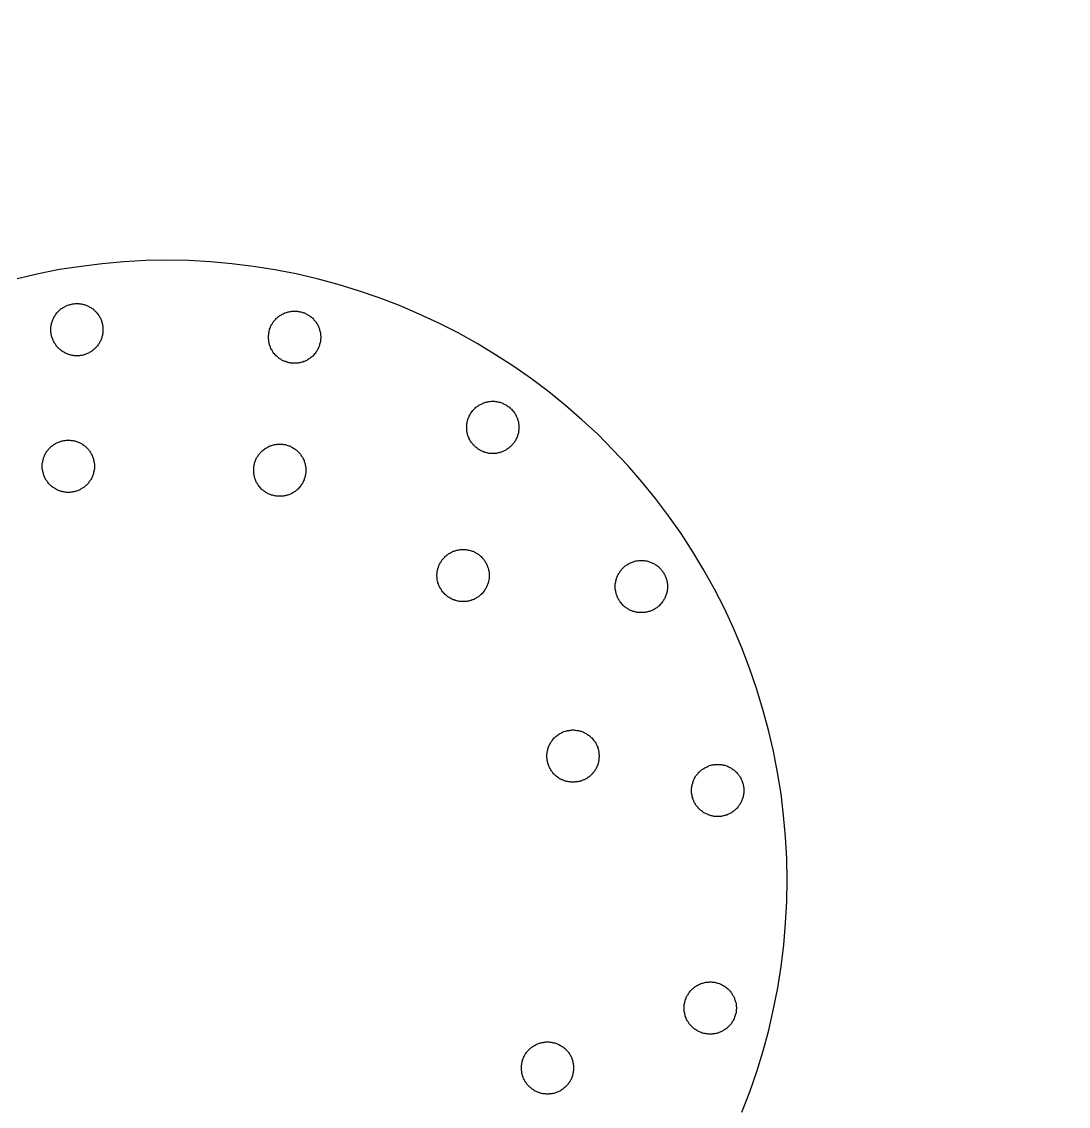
# Model space of a CAD drawing. Extents: x 1225654 to 1325654, y 924838 to 1022543.
# Drawn here: x 1310796 to 1312008, y 961647 to 962904 of the extents above; entities that cross this region are included whole.
import ezdxf

# ---------------------------------------------------------------- set-up
doc = ezdxf.new("R2010")
doc.units = 13

msp = doc.modelspace()

# ---------------------------------------------------------------- linework, layer by layer
msp.add_lwpolyline([(1260678.3, 924838.4), (1290630.1, 924838.4, 6.524121)], format="xyb", close=True)
msp.add_lwpolyline([(1260678.3, 924838.4), (1290630.1, 924838.4, 6.524121)], format="xyb", close=True)
msp.add_lwpolyline([(1311629.8, 961640.4), (1311638.9, 961663.8), (1311646.9, 961687.4), (1311654.3, 961711.4), (1311660.9, 961735.5), (1311666.3, 961760.1), (1311671.3, 961784.6), (1311675, 961809.3), (1311678.2, 961834.3), (1311680.2, 961859.3), (1311681.6, 961884.3), (1311682.1, 961909.2), (1311681.6, 961934.2), (1311680.2, 961959.4), (1311678, 961984.2), (1311675, 962009.1), (1311671, 962033.9), (1311666.3, 962058.4), (1311660.6, 962082.9), (1311654.1, 962107), (1311646.7, 962131.1), (1311638.6, 962154.7), (1311629.6, 962178.1), (1311619.9, 962201.1), (1311609.4, 962223.8), (1311597.9, 962246.3), (1311585.7, 962268.1), (1311572.9, 962289.5), (1311559.2, 962310.6), (1311544.8, 962331.1), (1311529.7, 962351.1), (1311514, 962370.5), (1311497.5, 962389.4), (1311480.4, 962407.8), (1311462.7, 962425.6), (1311444.4, 962442.5), (1311425.5, 962459.1), (1311406, 962474.9), (1311386.1, 962489.9), (1311365.5, 962504.3), (1311344.5, 962517.8), (1311323.2, 962530.9), (1311301.1, 962543), (1311278.8, 962554.3), (1311256.1, 962564.9), (1311233.2, 962574.8), (1311209.8, 962583.8), (1311185.9, 962591.9), (1311162.1, 962599.3), (1311137.8, 962605.6), (1311113.5, 962611.4), (1311089, 962616.2), (1311064.2, 962620), (1311039.2, 962623.2), (1311014.2, 962625.4), (1310989.2, 962626.8), (1310964.3, 962627.2), (1310939.3, 962626.8), (1310914.1, 962625.4), (1310889.1, 962623.2), (1310864.4, 962620.2), (1310839.6, 962616.4), (1310815.1, 962611.4), (1310790.6, 962605.8)])
for points in [[(1310859.7, 962516.5), (1310858.5, 962516.5), (1310857.6, 962516.7), (1310856.5, 962516.7), (1310855.4, 962517), (1310854.5, 962517), (1310853.4, 962517.2), (1310852.5, 962517.4), (1310851.3, 962517.7), (1310850.4, 962518.1), (1310849.3, 962518.3), (1310848.4, 962518.7), (1310847.3, 962519.2), (1310846.4, 962519.7), (1310845.5, 962520.1), (1310844.6, 962520.6), (1310843.7, 962521.3), (1310842.8, 962521.7), (1310841.9, 962522.4), (1310841, 962523), (1310840.3, 962523.7), (1310839.4, 962524.4), (1310838.8, 962525), (1310837.8, 962525.7), (1310837.2, 962526.6), (1310836.5, 962527.3), (1310835.8, 962528.2), (1310835.2, 962529.1), (1310834.7, 962530), (1310834, 962530.7), (1310833.6, 962531.6), (1310832.9, 962532.7), (1310832.4, 962533.6), (1310832, 962534.5), (1310831.6, 962535.4), (1310831.3, 962536.5), (1310830.9, 962537.4), (1310830.6, 962538.6), (1310830.4, 962539.4), (1310830.2, 962540.6), (1310830, 962541.5), (1310829.7, 962542.6), (1310829.5, 962543.7), (1310829.5, 962544.6), (1310829.5, 962545.8), (1310829.5, 962546.9), (1310829.5, 962547.8), (1310829.5, 962548.9), (1310829.5, 962550), (1310829.7, 962550.9), (1310830, 962552.1), (1310830.2, 962553.2), (1310830.4, 962554.1), (1310830.6, 962555.2), (1310830.9, 962556.1), (1310831.3, 962557.2), (1310831.6, 962558.1), (1310832, 962559), (1310832.4, 962560.2), (1310832.9, 962561), (1310833.6, 962562), (1310834, 962562.9), (1310834.7, 962563.8), (1310835.2, 962564.6), (1310835.8, 962565.3), (1310836.5, 962566.2), (1310837.2, 962567.2), (1310837.8, 962567.8), (1310838.8, 962568.5), (1310839.4, 962569.4), (1310840.3, 962570.1), (1310841, 962570.8), (1310841.9, 962571.2), (1310842.8, 962571.8), (1310843.7, 962572.5), (1310844.6, 962573), (1310845.5, 962573.4), (1310846.4, 962573.9), (1310847.3, 962574.4), (1310848.4, 962574.8), (1310849.3, 962575.2), (1310850.4, 962575.7), (1310851.3, 962575.9), (1310852.5, 962576.1), (1310853.4, 962576.4), (1310854.5, 962576.6), (1310855.4, 962576.8), (1310856.5, 962576.8), (1310857.6, 962577), (1310858.5, 962577), (1310859.7, 962577), (1310860.8, 962577), (1310861.7, 962577), (1310862.8, 962576.8), (1310864, 962576.8), (1310864.8, 962576.6), (1310866, 962576.4), (1310867.1, 962576.1), (1310868, 962575.9), (1310869.1, 962575.7), (1310870, 962575.2), (1310870.9, 962574.8), (1310872, 962574.4), (1310872.9, 962573.9), (1310873.8, 962573.4), (1310874.8, 962573), (1310875.6, 962572.5), (1310876.5, 962571.8), (1310877.4, 962571.2), (1310878.4, 962570.8), (1310879, 962570.1), (1310879.9, 962569.4), (1310880.6, 962568.5), (1310881.5, 962567.8), (1310882.1, 962567.2), (1310882.8, 962566.2), (1310883.5, 962565.3), (1310884.2, 962564.6), (1310884.6, 962563.8), (1310885.3, 962562.9), (1310885.7, 962562), (1310886.4, 962561), (1310886.9, 962560.2), (1310887.3, 962559), (1310887.8, 962558.1), (1310888, 962557.2), (1310888.5, 962556.1), (1310888.7, 962555.2), (1310888.9, 962554.1), (1310889.3, 962553.2), (1310889.3, 962552.1), (1310889.6, 962550.9), (1310889.8, 962550), (1310889.8, 962548.9), (1310889.8, 962547.8), (1310889.8, 962546.9), (1310889.8, 962545.8), (1310889.8, 962544.6), (1310889.8, 962543.7), (1310889.6, 962542.6), (1310889.3, 962541.5), (1310889.3, 962540.6), (1310888.9, 962539.4), (1310888.7, 962538.6), (1310888.5, 962537.4), (1310888, 962536.5), (1310887.8, 962535.4), (1310887.3, 962534.5), (1310886.9, 962533.6), (1310886.4, 962532.7), (1310885.7, 962531.6), (1310885.3, 962530.7), (1310884.6, 962530), (1310884.2, 962529.1), (1310883.5, 962528.2), (1310882.8, 962527.3), (1310882.1, 962526.6), (1310881.5, 962525.7), (1310880.6, 962525), (1310879.9, 962524.4), (1310879, 962523.7), (1310878.4, 962523), (1310877.4, 962522.4), (1310876.5, 962521.7), (1310875.6, 962521.3), (1310874.8, 962520.6), (1310873.8, 962520.1), (1310872.9, 962519.7), (1310872, 962519.2), (1310870.9, 962518.7), (1310870, 962518.3), (1310869.1, 962518.1), (1310868, 962517.7), (1310867.1, 962517.4), (1310866, 962517.2), (1310864.8, 962517), (1310864, 962517), (1310862.8, 962516.7), (1310861.7, 962516.7), (1310860.8, 962516.5), (1310859.7, 962516.5), (1310859.7, 962516.5)], [(1311111.6, 962507.9), (1311110.7, 962507.9), (1311109.6, 962507.9), (1311108.5, 962507.9), (1311107.4, 962508.2), (1311106.5, 962508.4), (1311105.4, 962508.6), (1311104.4, 962508.9), (1311103.4, 962509.1), (1311102.4, 962509.3), (1311101.3, 962509.8), (1311100.4, 962510), (1311099.5, 962510.5), (1311098.4, 962510.9), (1311097.5, 962511.3), (1311096.6, 962512), (1311095.7, 962512.5), (1311094.8, 962513.1), (1311093.9, 962513.6), (1311093, 962514.2), (1311092.3, 962514.9), (1311091.4, 962515.6), (1311090.7, 962516.3), (1311090, 962517.2), (1311089.1, 962517.8), (1311088.5, 962518.7), (1311087.8, 962519.4), (1311087.1, 962520.3), (1311086.7, 962521.3), (1311086, 962522.1), (1311085.6, 962523), (1311085.1, 962524), (1311084.4, 962524.9), (1311084, 962525.7), (1311083.8, 962526.9), (1311083.3, 962527.8), (1311082.8, 962528.6), (1311082.6, 962529.8), (1311082.4, 962530.7), (1311082.2, 962531.8), (1311082, 962532.9), (1311081.8, 962533.8), (1311081.8, 962535), (1311081.5, 962536.1), (1311081.5, 962537), (1311081.5, 962538.1), (1311081.5, 962539.2), (1311081.5, 962540.1), (1311081.8, 962541.3), (1311081.8, 962542.4), (1311082, 962543.3), (1311082.2, 962544.4), (1311082.4, 962545.3), (1311082.6, 962546.4), (1311082.8, 962547.6), (1311083.3, 962548.5), (1311083.8, 962549.4), (1311084, 962550.5), (1311084.4, 962551.4), (1311085.1, 962552.3), (1311085.6, 962553.2), (1311086, 962554.1), (1311086.7, 962555), (1311087.1, 962555.9), (1311087.8, 962556.8), (1311088.5, 962557.4), (1311089.1, 962558.4), (1311090, 962559), (1311090.7, 962560), (1311091.4, 962560.6), (1311092.3, 962561.3), (1311093, 962562), (1311093.9, 962562.6), (1311094.8, 962563.1), (1311095.7, 962563.8), (1311096.6, 962564.2), (1311097.5, 962564.9), (1311098.4, 962565.3), (1311099.5, 962565.8), (1311100.4, 962566.2), (1311101.3, 962566.5), (1311102.4, 962566.9), (1311103.4, 962567.2), (1311104.4, 962567.4), (1311105.4, 962567.6), (1311106.5, 962567.8), (1311107.4, 962568), (1311108.5, 962568.2), (1311109.6, 962568.2), (1311110.7, 962568.2), (1311111.6, 962568.2), (1311112.8, 962568.2), (1311113.9, 962568.2), (1311114.8, 962568.2), (1311115.9, 962568), (1311117.1, 962567.8), (1311117.9, 962567.6), (1311119.1, 962567.4), (1311120, 962567.2), (1311121.1, 962566.9), (1311122, 962566.5), (1311123.1, 962566.2), (1311124.1, 962565.8), (1311124.9, 962565.3), (1311125.8, 962564.9), (1311126.7, 962564.2), (1311127.7, 962563.8), (1311128.5, 962563.1), (1311129.4, 962562.6), (1311130.3, 962562), (1311131.3, 962561.3), (1311131.9, 962560.6), (1311132.8, 962560), (1311133.5, 962559), (1311134.2, 962558.4), (1311134.9, 962557.4), (1311135.5, 962556.8), (1311136.2, 962555.9), (1311136.9, 962555), (1311137.3, 962554.1), (1311138, 962553.2), (1311138.5, 962552.3), (1311138.9, 962551.4), (1311139.3, 962550.5), (1311139.8, 962549.4), (1311140, 962548.5), (1311140.5, 962547.6), (1311140.7, 962546.4), (1311141.1, 962545.3), (1311141.4, 962544.4), (1311141.6, 962543.3), (1311141.6, 962542.4), (1311141.8, 962541.3), (1311141.8, 962540.1), (1311142.1, 962539.2), (1311142.1, 962538.1), (1311142.1, 962537), (1311141.8, 962536.1), (1311141.8, 962535), (1311141.6, 962533.8), (1311141.6, 962532.9), (1311141.4, 962531.8), (1311141.1, 962530.7), (1311140.7, 962529.8), (1311140.5, 962528.6), (1311140, 962527.8), (1311139.8, 962526.9), (1311139.3, 962525.7), (1311138.9, 962524.9), (1311138.5, 962524), (1311138, 962523), (1311137.3, 962522.1), (1311136.9, 962521.3), (1311136.2, 962520.3), (1311135.5, 962519.4), (1311134.9, 962518.7), (1311134.2, 962517.8), (1311133.5, 962517.2), (1311132.8, 962516.3), (1311131.9, 962515.6), (1311131.3, 962514.9), (1311130.3, 962514.2), (1311129.4, 962513.6), (1311128.5, 962513.1), (1311127.7, 962512.5), (1311126.7, 962512), (1311125.8, 962511.3), (1311124.9, 962510.9), (1311124.1, 962510.5), (1311123.1, 962510), (1311122, 962509.8), (1311121.1, 962509.3), (1311120, 962509.1), (1311119.1, 962508.9), (1311117.9, 962508.6), (1311117.1, 962508.4), (1311115.9, 962508.2), (1311114.8, 962507.9), (1311113.9, 962507.9), (1311112.8, 962507.9), (1311111.6, 962507.9), (1311111.6, 962507.9)], [(1311341.2, 962403.4), (1311340.2, 962403.4), (1311339.2, 962403.4), (1311338, 962403.5), (1311337.1, 962403.5), (1311336, 962403.8), (1311334.9, 962404), (1311334, 962404.2), (1311332.8, 962404.4), (1311332, 962404.9), (1311330.8, 962405.1), (1311329.9, 962405.6), (1311329, 962406), (1311327.9, 962406.5), (1311327, 962407), (1311326.1, 962407.4), (1311325.2, 962408.1), (1311324.3, 962408.5), (1311323.4, 962409.2), (1311322.7, 962409.9), (1311321.8, 962410.6), (1311320.9, 962411.2), (1311320.2, 962411.9), (1311319.6, 962412.6), (1311318.6, 962413.5), (1311318, 962414.1), (1311317.3, 962415), (1311316.9, 962415.9), (1311316.2, 962416.6), (1311315.5, 962417.5), (1311315, 962418.4), (1311314.6, 962419.3), (1311314, 962420.5), (1311313.7, 962421.3), (1311313.3, 962422.2), (1311312.8, 962423.4), (1311312.4, 962424.3), (1311312.1, 962425.4), (1311311.9, 962426.3), (1311311.7, 962427.4), (1311311.4, 962428.3), (1311311.2, 962429.4), (1311311.2, 962430.6), (1311311, 962431.5), (1311311, 962432.6), (1311311, 962433.7), (1311311, 962434.6), (1311311, 962435.7), (1311311.2, 962436.9), (1311311.2, 962437.8), (1311311.4, 962438.9), (1311311.7, 962440), (1311311.9, 962440.9), (1311312.1, 962442.1), (1311312.4, 962442.9), (1311312.8, 962444.1), (1311313.3, 962445), (1311313.7, 962445.9), (1311314, 962446.7), (1311314.6, 962447.9), (1311315, 962448.8), (1311315.5, 962449.7), (1311316.2, 962450.6), (1311316.9, 962451.5), (1311317.3, 962452.2), (1311318, 962453.1), (1311318.6, 962453.7), (1311319.6, 962454.6), (1311320.2, 962455.3), (1311320.9, 962456), (1311321.8, 962456.9), (1311322.7, 962457.3), (1311323.4, 962458), (1311324.3, 962458.7), (1311325.2, 962459.4), (1311326.1, 962459.8), (1311327, 962460.3), (1311327.9, 962460.7), (1311329, 962461.1), (1311329.9, 962461.6), (1311330.8, 962462.1), (1311332, 962462.3), (1311332.8, 962462.7), (1311334, 962463), (1311334.9, 962463.2), (1311336, 962463.4), (1311337.1, 962463.7), (1311338, 962463.7), (1311339.2, 962463.9), (1311340.2, 962463.9), (1311341.2, 962463.9), (1311342.3, 962463.9), (1311343.4, 962463.9), (1311344.3, 962463.7), (1311345.4, 962463.7), (1311346.5, 962463.4), (1311347.5, 962463.2), (1311348.6, 962463), (1311349.5, 962462.7), (1311350.6, 962462.3), (1311351.5, 962462.1), (1311352.7, 962461.6), (1311353.5, 962461.1), (1311354.4, 962460.7), (1311355.3, 962460.3), (1311356.3, 962459.8), (1311357.3, 962459.4), (1311358, 962458.7), (1311358.9, 962458), (1311359.9, 962457.3), (1311360.7, 962456.9), (1311361.4, 962456), (1311362.3, 962455.3), (1311363, 962454.6), (1311363.7, 962453.7), (1311364.3, 962453.1), (1311365, 962452.2), (1311365.7, 962451.5), (1311366.4, 962450.6), (1311366.8, 962449.7), (1311367.5, 962448.8), (1311367.9, 962447.9), (1311368.4, 962446.7), (1311368.8, 962445.9), (1311369.3, 962445), (1311369.7, 962444.1), (1311370, 962442.9), (1311370.2, 962442.1), (1311370.7, 962440.9), (1311370.9, 962440), (1311371.1, 962438.9), (1311371.1, 962437.8), (1311371.3, 962436.9), (1311371.3, 962435.7), (1311371.5, 962434.6), (1311371.5, 962433.7), (1311371.5, 962432.6), (1311371.3, 962431.5), (1311371.3, 962430.6), (1311371.1, 962429.4), (1311371.1, 962428.3), (1311370.9, 962427.4), (1311370.7, 962426.3), (1311370.2, 962425.4), (1311370, 962424.3), (1311369.7, 962423.4), (1311369.3, 962422.2), (1311368.8, 962421.3), (1311368.4, 962420.5), (1311367.9, 962419.3), (1311367.5, 962418.4), (1311366.8, 962417.5), (1311366.4, 962416.6), (1311365.7, 962415.9), (1311365, 962415), (1311364.3, 962414.1), (1311363.7, 962413.5), (1311363, 962412.6), (1311362.3, 962411.9), (1311361.4, 962411.2), (1311360.7, 962410.6), (1311359.9, 962409.9), (1311358.9, 962409.2), (1311358, 962408.5), (1311357.3, 962408.1), (1311356.3, 962407.4), (1311355.3, 962407), (1311354.4, 962406.5), (1311353.5, 962406), (1311352.7, 962405.6), (1311351.5, 962405.1), (1311350.6, 962404.9), (1311349.5, 962404.4), (1311348.6, 962404.2), (1311347.5, 962404), (1311346.5, 962403.8), (1311345.4, 962403.5), (1311344.3, 962403.5), (1311343.4, 962403.4), (1311342.3, 962403.4), (1311341.2, 962403.4), (1311341.2, 962403.4)], [(1310849.8, 962358.3), (1310848.6, 962358.3), (1310847.7, 962358.3), (1310846.6, 962358.6), (1310845.5, 962358.6), (1310844.6, 962358.8), (1310843.4, 962359), (1310842.4, 962359.2), (1310841.4, 962359.5), (1310840.3, 962359.9), (1310839.4, 962360.2), (1310838.5, 962360.6), (1310837.4, 962361), (1310836.5, 962361.5), (1310835.6, 962361.9), (1310834.7, 962362.4), (1310833.8, 962363.1), (1310832.9, 962363.5), (1310832, 962364.2), (1310831.1, 962364.8), (1310830.4, 962365.5), (1310829.5, 962366.2), (1310828.8, 962366.9), (1310828, 962367.6), (1310827.3, 962368.4), (1310826.6, 962369.1), (1310825.9, 962370), (1310825.2, 962371), (1310824.8, 962371.6), (1310824.1, 962372.5), (1310823.7, 962373.4), (1310823, 962374.3), (1310822.5, 962375.4), (1310822.1, 962376.3), (1310821.6, 962377.2), (1310821.4, 962378.4), (1310821, 962379.2), (1310820.8, 962380.2), (1310820.5, 962381.3), (1310820.3, 962382.4), (1310820.1, 962383.3), (1310819.8, 962384.4), (1310819.6, 962385.4), (1310819.6, 962386.4), (1310819.6, 962387.6), (1310819.6, 962388.7), (1310819.6, 962389.6), (1310819.6, 962390.7), (1310819.6, 962391.9), (1310819.8, 962392.7), (1310820.1, 962393.9), (1310820.3, 962394.8), (1310820.5, 962395.9), (1310820.8, 962397), (1310821, 962397.9), (1310821.4, 962399.1), (1310821.6, 962399.9), (1310822.1, 962400.8), (1310822.5, 962401.8), (1310823, 962402.9), (1310823.7, 962403.8), (1310824.1, 962404.7), (1310824.8, 962405.6), (1310825.2, 962406.5), (1310825.9, 962407.1), (1310826.6, 962408.1), (1310827.3, 962408.7), (1310828, 962409.7), (1310828.8, 962410.3), (1310829.5, 962411), (1310830.4, 962411.7), (1310831.1, 962412.3), (1310832, 962413), (1310832.9, 962413.7), (1310833.8, 962414.3), (1310834.7, 962414.8), (1310835.6, 962415.3), (1310836.5, 962415.7), (1310837.4, 962416.2), (1310838.5, 962416.6), (1310839.4, 962417.1), (1310840.3, 962417.3), (1310841.4, 962417.7), (1310842.4, 962417.9), (1310843.4, 962418.2), (1310844.6, 962418.4), (1310845.5, 962418.6), (1310846.6, 962418.6), (1310847.7, 962418.9), (1310848.6, 962418.9), (1310849.8, 962418.9), (1310850.9, 962418.9), (1310851.8, 962418.9), (1310852.9, 962418.6), (1310854, 962418.6), (1310854.9, 962418.4), (1310856.1, 962418.2), (1310857.2, 962417.9), (1310858.1, 962417.7), (1310859.2, 962417.3), (1310860.1, 962417.1), (1310861, 962416.6), (1310862.1, 962416.2), (1310863, 962415.7), (1310864, 962415.3), (1310864.8, 962414.8), (1310865.7, 962414.3), (1310866.6, 962413.7), (1310867.6, 962413), (1310868.4, 962412.3), (1310869.1, 962411.7), (1310870, 962411), (1310870.7, 962410.3), (1310871.6, 962409.7), (1310872.2, 962408.7), (1310872.9, 962408.1), (1310873.6, 962407.1), (1310874.3, 962406.5), (1310874.8, 962405.6), (1310875.4, 962404.7), (1310875.8, 962403.8), (1310876.5, 962402.9), (1310877, 962401.8), (1310877.4, 962400.8), (1310877.9, 962399.9), (1310878.1, 962399.1), (1310878.5, 962397.9), (1310878.8, 962397), (1310879, 962395.9), (1310879.2, 962394.8), (1310879.4, 962393.9), (1310879.7, 962392.7), (1310879.9, 962391.9), (1310879.9, 962390.7), (1310879.9, 962389.6), (1310879.9, 962388.7), (1310879.9, 962387.6), (1310879.9, 962386.4), (1310879.9, 962385.4), (1310879.7, 962384.4), (1310879.4, 962383.3), (1310879.2, 962382.4), (1310879, 962381.3), (1310878.8, 962380.2), (1310878.5, 962379.2), (1310878.1, 962378.4), (1310877.9, 962377.2), (1310877.4, 962376.3), (1310877, 962375.4), (1310876.5, 962374.3), (1310875.8, 962373.4), (1310875.4, 962372.5), (1310874.8, 962371.6), (1310874.3, 962371), (1310873.6, 962370), (1310872.9, 962369.1), (1310872.2, 962368.4), (1310871.6, 962367.6), (1310870.7, 962366.9), (1310870, 962366.2), (1310869.1, 962365.5), (1310868.4, 962364.8), (1310867.6, 962364.2), (1310866.6, 962363.5), (1310865.7, 962363.1), (1310864.8, 962362.4), (1310864, 962361.9), (1310863, 962361.5), (1310862.1, 962361), (1310861, 962360.6), (1310860.1, 962360.2), (1310859.2, 962359.9), (1310858.1, 962359.5), (1310857.2, 962359.2), (1310856.1, 962359), (1310854.9, 962358.8), (1310854, 962358.6), (1310852.9, 962358.6), (1310851.8, 962358.3), (1310850.9, 962358.3), (1310849.8, 962358.3), (1310849.8, 962358.3)], [(1311094.6, 962353.8), (1311093.4, 962353.8), (1311092.6, 962353.8), (1311091.4, 962353.8), (1311090.3, 962354), (1311089.4, 962354.3), (1311088.3, 962354.5), (1311087.4, 962354.7), (1311086.2, 962355), (1311085.1, 962355.2), (1311084.2, 962355.6), (1311083.3, 962355.9), (1311082.2, 962356.3), (1311081.3, 962356.8), (1311080.4, 962357.2), (1311079.5, 962357.9), (1311078.6, 962358.3), (1311077.7, 962359), (1311076.8, 962359.5), (1311075.9, 962360.2), (1311075.2, 962360.8), (1311074.3, 962361.5), (1311073.6, 962362.2), (1311072.7, 962363.1), (1311072, 962363.8), (1311071.4, 962364.6), (1311070.7, 962365.3), (1311070, 962366.2), (1311069.6, 962367.1), (1311068.9, 962368), (1311068.4, 962368.9), (1311067.8, 962369.8), (1311067.4, 962370.7), (1311066.9, 962371.6), (1311066.4, 962372.7), (1311066.2, 962373.6), (1311065.8, 962374.8), (1311065.5, 962375.6), (1311065.3, 962376.8), (1311065.1, 962377.7), (1311064.8, 962378.8), (1311064.6, 962379.7), (1311064.4, 962380.8), (1311064.4, 962382), (1311064.4, 962382.8), (1311064.4, 962384), (1311064.4, 962385.1), (1311064.4, 962386), (1311064.4, 962387.1), (1311064.6, 962388.3), (1311064.8, 962389.1), (1311065.1, 962390.3), (1311065.3, 962391.4), (1311065.5, 962392.3), (1311065.8, 962393.4), (1311066.2, 962394.3), (1311066.4, 962395.2), (1311066.9, 962396.3), (1311067.4, 962397.2), (1311067.8, 962398.2), (1311068.4, 962399.1), (1311068.9, 962399.9), (1311069.6, 962400.8), (1311070, 962401.8), (1311070.7, 962402.7), (1311071.4, 962403.4), (1311072, 962404.2), (1311072.7, 962404.9), (1311073.6, 962405.8), (1311074.3, 962406.5), (1311075.2, 962407.1), (1311075.9, 962407.8), (1311076.8, 962408.5), (1311077.7, 962409), (1311078.6, 962409.7), (1311079.5, 962410.1), (1311080.4, 962410.7), (1311081.3, 962411.2), (1311082.2, 962411.7), (1311083.3, 962412.1), (1311084.2, 962412.3), (1311085.1, 962412.8), (1311086.2, 962413), (1311087.4, 962413.3), (1311088.3, 962413.7), (1311089.4, 962413.7), (1311090.3, 962413.9), (1311091.4, 962414.1), (1311092.6, 962414.1), (1311093.4, 962414.1), (1311094.6, 962414.1), (1311095.7, 962414.1), (1311096.6, 962414.1), (1311097.7, 962414.1), (1311098.8, 962413.9), (1311099.8, 962413.7), (1311100.8, 962413.7), (1311102, 962413.3), (1311102.9, 962413), (1311104, 962412.8), (1311104.9, 962412.3), (1311105.8, 962412.1), (1311107, 962411.7), (1311107.8, 962411.2), (1311108.7, 962410.7), (1311109.6, 962410.1), (1311110.6, 962409.7), (1311111.4, 962409), (1311112.3, 962408.5), (1311113.2, 962407.8), (1311113.9, 962407.1), (1311114.8, 962406.5), (1311115.5, 962405.8), (1311116.4, 962404.9), (1311117.1, 962404.2), (1311117.7, 962403.4), (1311118.4, 962402.7), (1311119.1, 962401.8), (1311119.5, 962400.8), (1311120.2, 962399.9), (1311120.7, 962399.1), (1311121.3, 962398.2), (1311121.8, 962397.2), (1311122.2, 962396.3), (1311122.7, 962395.2), (1311122.9, 962394.3), (1311123.4, 962393.4), (1311123.6, 962392.3), (1311123.8, 962391.4), (1311124.1, 962390.3), (1311124.3, 962389.1), (1311124.5, 962388.3), (1311124.7, 962387.1), (1311124.7, 962386), (1311124.7, 962385.1), (1311124.7, 962384), (1311124.7, 962382.8), (1311124.7, 962382), (1311124.7, 962380.8), (1311124.5, 962379.7), (1311124.3, 962378.8), (1311124.1, 962377.7), (1311123.8, 962376.8), (1311123.6, 962375.6), (1311123.4, 962374.8), (1311122.9, 962373.6), (1311122.7, 962372.7), (1311122.2, 962371.6), (1311121.8, 962370.7), (1311121.3, 962369.8), (1311120.7, 962368.9), (1311120.2, 962368), (1311119.5, 962367.1), (1311119.1, 962366.2), (1311118.4, 962365.3), (1311117.7, 962364.6), (1311117.1, 962363.8), (1311116.4, 962363.1), (1311115.5, 962362.2), (1311114.8, 962361.5), (1311113.9, 962360.8), (1311113.2, 962360.2), (1311112.3, 962359.5), (1311111.4, 962359), (1311110.6, 962358.3), (1311109.6, 962357.9), (1311108.7, 962357.2), (1311107.8, 962356.8), (1311107, 962356.3), (1311105.8, 962355.9), (1311104.9, 962355.6), (1311104, 962355.2), (1311102.9, 962355), (1311102, 962354.7), (1311100.8, 962354.5), (1311099.8, 962354.3), (1311098.8, 962354), (1311097.7, 962353.8), (1311096.6, 962353.8), (1311095.7, 962353.8), (1311094.6, 962353.8), (1311094.6, 962353.8)], [(1311307, 962231.9), (1311305.8, 962231.9), (1311304.7, 962231.9), (1311303.8, 962231.9), (1311302.7, 962232.1), (1311301.6, 962232.3), (1311300.6, 962232.3), (1311299.6, 962232.8), (1311298.6, 962233), (1311297.5, 962233.2), (1311296.6, 962233.7), (1311295.5, 962233.9), (1311294.6, 962234.4), (1311293.7, 962234.8), (1311292.8, 962235.3), (1311291.7, 962235.9), (1311290.8, 962236.4), (1311289.8, 962237.1), (1311289.2, 962237.5), (1311288.3, 962238.2), (1311287.4, 962238.9), (1311286.7, 962239.5), (1311285.8, 962240.2), (1311285.2, 962241.1), (1311284.5, 962241.8), (1311283.8, 962242.7), (1311283.1, 962243.3), (1311282.4, 962244.3), (1311281.8, 962245.2), (1311281.3, 962246.1), (1311280.6, 962246.9), (1311280.2, 962247.9), (1311279.7, 962248.8), (1311279.3, 962249.7), (1311278.8, 962250.8), (1311278.4, 962251.7), (1311278.2, 962252.6), (1311277.7, 962253.7), (1311277.5, 962254.6), (1311277.3, 962255.7), (1311277, 962256.9), (1311277, 962257.7), (1311276.8, 962258.9), (1311276.8, 962260), (1311276.6, 962260.9), (1311276.6, 962262), (1311276.6, 962263.2), (1311276.8, 962264.1), (1311276.8, 962265.2), (1311277, 962266.3), (1311277, 962267.2), (1311277.3, 962268.3), (1311277.5, 962269.2), (1311277.7, 962270.4), (1311278.2, 962271.2), (1311278.4, 962272.4), (1311278.8, 962273.3), (1311279.3, 962274.4), (1311279.7, 962275.3), (1311280.2, 962276.2), (1311280.6, 962277.1), (1311281.3, 962278), (1311281.8, 962278.9), (1311282.4, 962279.8), (1311283.1, 962280.7), (1311283.8, 962281.4), (1311284.5, 962282.3), (1311285.2, 962282.9), (1311285.8, 962283.9), (1311286.7, 962284.5), (1311287.4, 962285.2), (1311288.3, 962285.9), (1311289.2, 962286.5), (1311289.8, 962287), (1311290.8, 962287.7), (1311291.7, 962288.1), (1311292.8, 962288.8), (1311293.7, 962289.2), (1311294.6, 962289.7), (1311295.5, 962290.1), (1311296.6, 962290.4), (1311297.5, 962290.8), (1311298.6, 962291.1), (1311299.6, 962291.3), (1311300.6, 962291.5), (1311301.6, 962291.7), (1311302.7, 962292), (1311303.8, 962292.2), (1311304.7, 962292.2), (1311305.8, 962292.2), (1311307, 962292.2), (1311307.8, 962292.2), (1311309, 962292.2), (1311310.1, 962292.2), (1311311, 962292), (1311312.1, 962291.7), (1311313.3, 962291.5), (1311314.2, 962291.3), (1311315.3, 962291.1), (1311316.2, 962290.8), (1311317.3, 962290.4), (1311318.2, 962290.1), (1311319.1, 962289.7), (1311320.2, 962289.2), (1311321.2, 962288.8), (1311322, 962288.1), (1311322.9, 962287.7), (1311323.8, 962287), (1311324.8, 962286.5), (1311325.4, 962285.9), (1311326.3, 962285.2), (1311327.2, 962284.5), (1311327.9, 962283.9), (1311328.5, 962282.9), (1311329.2, 962282.3), (1311330.1, 962281.4), (1311330.8, 962280.7), (1311331.3, 962279.8), (1311332, 962278.9), (1311332.6, 962278), (1311333, 962277.1), (1311333.5, 962276.2), (1311334, 962275.3), (1311334.4, 962274.4), (1311334.9, 962273.3), (1311335.3, 962272.4), (1311335.6, 962271.2), (1311336, 962270.4), (1311336.2, 962269.2), (1311336.4, 962268.3), (1311336.6, 962267.2), (1311336.9, 962266.3), (1311336.9, 962265.2), (1311337.1, 962264.1), (1311337.1, 962263.2), (1311337.1, 962262), (1311337.1, 962260.9), (1311337.1, 962260), (1311336.9, 962258.9), (1311336.9, 962257.7), (1311336.6, 962256.9), (1311336.4, 962255.7), (1311336.2, 962254.6), (1311336, 962253.7), (1311335.6, 962252.6), (1311335.3, 962251.7), (1311334.9, 962250.8), (1311334.4, 962249.7), (1311334, 962248.8), (1311333.5, 962247.9), (1311333, 962246.9), (1311332.6, 962246.1), (1311332, 962245.2), (1311331.3, 962244.3), (1311330.8, 962243.3), (1311330.1, 962242.7), (1311329.2, 962241.8), (1311328.5, 962241.1), (1311327.9, 962240.2), (1311327.2, 962239.5), (1311326.3, 962238.9), (1311325.4, 962238.2), (1311324.8, 962237.5), (1311323.8, 962237.1), (1311322.9, 962236.4), (1311322, 962235.9), (1311321.2, 962235.3), (1311320.2, 962234.8), (1311319.1, 962234.4), (1311318.2, 962233.9), (1311317.3, 962233.7), (1311316.2, 962233.2), (1311315.3, 962233), (1311314.2, 962232.8), (1311313.3, 962232.3), (1311312.1, 962232.3), (1311311, 962232.1), (1311310.1, 962231.9), (1311309, 962231.9), (1311307.8, 962231.9), (1311307, 962231.9), (1311307, 962231.9)], [(1311513.3, 962219.1), (1311512.2, 962219.1), (1311511.2, 962219.1), (1311510.2, 962219.1), (1311509, 962219.3), (1311508.1, 962219.5), (1311507, 962219.7), (1311505.9, 962220), (1311505, 962220.2), (1311503.8, 962220.4), (1311503, 962220.9), (1311502, 962221.3), (1311500.9, 962221.5), (1311500, 962222), (1311499.1, 962222.4), (1311498.2, 962223.1), (1311497.3, 962223.6), (1311496.4, 962224.3), (1311495.5, 962224.7), (1311494.6, 962225.3), (1311493.9, 962226), (1311493, 962226.7), (1311492.4, 962227.4), (1311491.5, 962228.3), (1311490.8, 962228.9), (1311490.1, 962229.9), (1311489.4, 962230.5), (1311488.8, 962231.5), (1311488.3, 962232.3), (1311487.6, 962233.2), (1311487.2, 962234.1), (1311486.5, 962235.1), (1311486, 962235.9), (1311485.6, 962236.8), (1311485.2, 962238), (1311485, 962238.9), (1311484.5, 962240), (1311484.3, 962240.9), (1311484, 962242), (1311483.8, 962242.9), (1311483.6, 962244), (1311483.4, 962244.9), (1311483.1, 962246.1), (1311483.1, 962247.2), (1311483.1, 962248.1), (1311483.1, 962249.2), (1311483.1, 962250.3), (1311483.1, 962251.2), (1311483.1, 962252.4), (1311483.4, 962253.5), (1311483.6, 962254.4), (1311483.8, 962255.5), (1311484, 962256.7), (1311484.3, 962257.5), (1311484.5, 962258.7), (1311485, 962259.6), (1311485.2, 962260.5), (1311485.6, 962261.6), (1311486, 962262.5), (1311486.5, 962263.4), (1311487.2, 962264.3), (1311487.6, 962265.2), (1311488.3, 962266.1), (1311488.8, 962267), (1311489.4, 962267.9), (1311490.1, 962268.8), (1311490.8, 962269.5), (1311491.5, 962270.1), (1311492.4, 962271.1), (1311493, 962271.7), (1311493.9, 962272.4), (1311494.6, 962273.1), (1311495.5, 962273.7), (1311496.4, 962274.4), (1311497.3, 962274.8), (1311498.2, 962275.5), (1311499.1, 962276), (1311500, 962276.4), (1311500.9, 962276.9), (1311502, 962277.3), (1311503, 962277.6), (1311503.8, 962278), (1311505, 962278.3), (1311505.9, 962278.7), (1311507, 962278.9), (1311508.1, 962278.9), (1311509, 962279.1), (1311510.2, 962279.3), (1311511.2, 962279.3), (1311512.2, 962279.3), (1311513.3, 962279.6), (1311514.4, 962279.3), (1311515.3, 962279.3), (1311516.4, 962279.3), (1311517.6, 962279.1), (1311518.4, 962278.9), (1311519.6, 962278.9), (1311520.7, 962278.7), (1311521.6, 962278.3), (1311522.7, 962278), (1311523.6, 962277.6), (1311524.6, 962277.3), (1311525.6, 962276.9), (1311526.6, 962276.4), (1311527.5, 962276), (1311528.4, 962275.5), (1311529.2, 962274.8), (1311530.2, 962274.4), (1311531.1, 962273.7), (1311532, 962273.1), (1311532.6, 962272.4), (1311533.5, 962271.7), (1311534.2, 962271.1), (1311535.1, 962270.1), (1311535.8, 962269.5), (1311536.4, 962268.8), (1311537.1, 962267.9), (1311537.8, 962267), (1311538.3, 962266.1), (1311539, 962265.2), (1311539.4, 962264.3), (1311540, 962263.4), (1311540.5, 962262.5), (1311541, 962261.6), (1311541.4, 962260.5), (1311541.6, 962259.6), (1311542.1, 962258.7), (1311542.3, 962257.5), (1311542.6, 962256.7), (1311542.8, 962255.5), (1311543, 962254.4), (1311543.2, 962253.5), (1311543.4, 962252.4), (1311543.4, 962251.2), (1311543.4, 962250.3), (1311543.4, 962249.2), (1311543.4, 962248.1), (1311543.4, 962247.2), (1311543.4, 962246.1), (1311543.2, 962244.9), (1311543, 962244), (1311542.8, 962242.9), (1311542.6, 962242), (1311542.3, 962240.9), (1311542.1, 962240), (1311541.6, 962238.9), (1311541.4, 962238), (1311541, 962236.8), (1311540.5, 962235.9), (1311540, 962235.1), (1311539.4, 962234.1), (1311539, 962233.2), (1311538.3, 962232.3), (1311537.8, 962231.5), (1311537.1, 962230.5), (1311536.4, 962229.9), (1311535.8, 962228.9), (1311535.1, 962228.3), (1311534.2, 962227.4), (1311533.5, 962226.7), (1311532.6, 962226), (1311532, 962225.3), (1311531.1, 962224.7), (1311530.2, 962224.3), (1311529.2, 962223.6), (1311528.4, 962223.1), (1311527.5, 962222.4), (1311526.6, 962222), (1311525.6, 962221.5), (1311524.6, 962221.3), (1311523.6, 962220.9), (1311522.7, 962220.4), (1311521.6, 962220.2), (1311520.7, 962220), (1311519.6, 962219.7), (1311518.4, 962219.5), (1311517.6, 962219.3), (1311516.4, 962219.1), (1311515.3, 962219.1), (1311514.4, 962219.1), (1311513.3, 962219.1), (1311513.3, 962219.1)], [(1311434.1, 962022.6), (1311433.2, 962022.6), (1311432, 962022.6), (1311430.9, 962022.9), (1311430, 962022.9), (1311428.9, 962023.1), (1311427.8, 962023.3), (1311426.9, 962023.5), (1311425.7, 962023.8), (1311424.9, 962024), (1311423.7, 962024.5), (1311422.8, 962024.9), (1311421.9, 962025.3), (1311420.8, 962025.5), (1311419.9, 962026.2), (1311419, 962026.7), (1311418.1, 962027.1), (1311417.2, 962027.8), (1311416.3, 962028.5), (1311415.6, 962028.9), (1311414.7, 962029.6), (1311413.9, 962030.3), (1311413.2, 962031.2), (1311412.5, 962031.9), (1311411.6, 962032.5), (1311410.9, 962033.4), (1311410.3, 962034.3), (1311409.8, 962035), (1311409.1, 962035.9), (1311408.4, 962036.8), (1311408, 962037.7), (1311407.5, 962038.6), (1311407.1, 962039.5), (1311406.7, 962040.6), (1311406.2, 962041.5), (1311405.7, 962042.5), (1311405.3, 962043.5), (1311405.1, 962044.5), (1311404.8, 962045.6), (1311404.6, 962046.5), (1311404.4, 962047.6), (1311404.1, 962048.7), (1311404.1, 962049.7), (1311403.9, 962050.7), (1311403.9, 962051.9), (1311403.9, 962052.8), (1311403.9, 962053.9), (1311403.9, 962055), (1311404.1, 962055.9), (1311404.1, 962057), (1311404.4, 962058.2), (1311404.6, 962059.1), (1311404.8, 962060.2), (1311405.1, 962061.1), (1311405.3, 962062.2), (1311405.7, 962063.1), (1311406.2, 962064.2), (1311406.7, 962065.2), (1311407.1, 962066.1), (1311407.5, 962067), (1311408, 962067.8), (1311408.4, 962069), (1311409.1, 962069.7), (1311409.8, 962070.6), (1311410.3, 962071.4), (1311410.9, 962072.4), (1311411.6, 962073), (1311412.5, 962074), (1311413.2, 962074.6), (1311413.9, 962075.3), (1311414.7, 962076), (1311415.6, 962076.6), (1311416.3, 962077.3), (1311417.2, 962078), (1311418.1, 962078.4), (1311419, 962079.1), (1311419.9, 962079.6), (1311420.8, 962080), (1311421.9, 962080.5), (1311422.8, 962080.9), (1311423.7, 962081.4), (1311424.9, 962081.6), (1311425.7, 962081.8), (1311426.9, 962082.2), (1311427.8, 962082.5), (1311428.9, 962082.7), (1311430, 962082.7), (1311430.9, 962082.9), (1311432, 962082.9), (1311433.2, 962083.2), (1311434.1, 962083.2), (1311435.2, 962083.2), (1311436.3, 962082.9), (1311437.2, 962082.9), (1311438.4, 962082.7), (1311439.5, 962082.7), (1311440.4, 962082.5), (1311441.5, 962082.2), (1311442.4, 962081.8), (1311443.5, 962081.6), (1311444.4, 962081.4), (1311445.6, 962080.9), (1311446.4, 962080.5), (1311447.3, 962080), (1311448.3, 962079.6), (1311449.4, 962079.1), (1311450.3, 962078.4), (1311450.9, 962078), (1311451.9, 962077.3), (1311452.8, 962076.6), (1311453.6, 962076), (1311454.3, 962075.3), (1311455.2, 962074.6), (1311455.9, 962074), (1311456.6, 962073), (1311457.2, 962072.4), (1311457.9, 962071.4), (1311458.6, 962070.6), (1311459.3, 962069.7), (1311459.7, 962069), (1311460.4, 962067.8), (1311460.8, 962067), (1311461.3, 962066.1), (1311461.8, 962065.2), (1311462.2, 962064.2), (1311462.7, 962063.1), (1311462.9, 962062.2), (1311463.4, 962061.1), (1311463.6, 962060.2), (1311463.8, 962059.1), (1311464, 962058.2), (1311464, 962057), (1311464.2, 962055.9), (1311464.2, 962055), (1311464.4, 962053.9), (1311464.4, 962052.8), (1311464.4, 962051.9), (1311464.2, 962050.7), (1311464.2, 962049.7), (1311464, 962048.7), (1311464, 962047.6), (1311463.8, 962046.5), (1311463.6, 962045.6), (1311463.4, 962044.5), (1311462.9, 962043.5), (1311462.7, 962042.5), (1311462.2, 962041.5), (1311461.8, 962040.6), (1311461.3, 962039.5), (1311460.8, 962038.6), (1311460.4, 962037.7), (1311459.7, 962036.8), (1311459.3, 962035.9), (1311458.6, 962035), (1311457.9, 962034.3), (1311457.2, 962033.4), (1311456.6, 962032.5), (1311455.9, 962031.9), (1311455.2, 962031.2), (1311454.3, 962030.3), (1311453.6, 962029.6), (1311452.8, 962028.9), (1311451.9, 962028.5), (1311450.9, 962027.8), (1311450.3, 962027.1), (1311449.4, 962026.7), (1311448.3, 962026.2), (1311447.3, 962025.5), (1311446.4, 962025.3), (1311445.6, 962024.9), (1311444.4, 962024.5), (1311443.5, 962024), (1311442.4, 962023.8), (1311441.5, 962023.5), (1311440.4, 962023.3), (1311439.5, 962023.1), (1311438.4, 962022.9), (1311437.2, 962022.9), (1311436.3, 962022.6), (1311435.2, 962022.6), (1311434.1, 962022.6), (1311434.1, 962022.6)], [(1311601.7, 961982.8), (1311600.6, 961982.8), (1311599.7, 961982.8), (1311598.6, 961983), (1311597.4, 961983), (1311596.5, 961983.3), (1311595.4, 961983.5), (1311594.3, 961983.7), (1311593.4, 961983.9), (1311592.3, 961984.4), (1311591.4, 961984.6), (1311590.5, 961985.1), (1311589.3, 961985.5), (1311588.5, 961985.9), (1311587.5, 961986.4), (1311586.6, 961986.9), (1311585.7, 961987.3), (1311584.9, 961988), (1311583.9, 961988.7), (1311583, 961989.3), (1311582.3, 961989.8), (1311581.5, 961990.7), (1311580.8, 961991.4), (1311579.9, 961992.1), (1311579.2, 961992.7), (1311578.5, 961993.6), (1311577.9, 961994.5), (1311577.2, 961995.2), (1311576.5, 961996.1), (1311576.1, 961997), (1311575.6, 961997.9), (1311574.9, 961998.8), (1311574.5, 961999.7), (1311574, 962000.8), (1311573.6, 962001.7), (1311573.4, 962002.6), (1311572.9, 962003.7), (1311572.7, 962004.6), (1311572.2, 962005.8), (1311572, 962006.7), (1311572, 962007.8), (1311571.8, 962008.9), (1311571.5, 962009.8), (1311571.5, 962010.9), (1311571.5, 962012.1), (1311571.5, 962013), (1311571.5, 962014.1), (1311571.5, 962015.2), (1311571.5, 962016.1), (1311571.8, 962017.3), (1311572, 962018.3), (1311572, 962019.3), (1311572.2, 962020.4), (1311572.7, 962021.3), (1311572.9, 962022.4), (1311573.4, 962023.3), (1311573.6, 962024.5), (1311574, 962025.3), (1311574.5, 962026.2), (1311574.9, 962027.4), (1311575.6, 962028.3), (1311576.1, 962029.1), (1311576.5, 962030.1), (1311577.2, 962030.7), (1311577.9, 962031.7), (1311578.5, 962032.5), (1311579.2, 962033.2), (1311579.9, 962034.1), (1311580.8, 962034.8), (1311581.5, 962035.5), (1311582.3, 962036.1), (1311583, 962036.8), (1311583.9, 962037.5), (1311584.9, 962038.2), (1311585.7, 962038.6), (1311586.6, 962039.3), (1311587.5, 962039.7), (1311588.5, 962040.2), (1311589.3, 962040.6), (1311590.5, 962041.1), (1311591.4, 962041.5), (1311592.3, 962041.8), (1311593.4, 962042.2), (1311594.3, 962042.5), (1311595.4, 962042.6), (1311596.5, 962042.9), (1311597.4, 962043.1), (1311598.6, 962043.1), (1311599.7, 962043.1), (1311600.6, 962043.3), (1311601.7, 962043.3), (1311602.9, 962043.3), (1311603.7, 962043.1), (1311604.9, 962043.1), (1311606, 962043.1), (1311606.9, 962042.9), (1311608, 962042.6), (1311608.9, 962042.5), (1311610.1, 962042.2), (1311610.9, 962041.8), (1311612.1, 962041.5), (1311613, 962041.1), (1311614.1, 962040.6), (1311615, 962040.2), (1311615.9, 962039.7), (1311616.8, 962039.3), (1311617.7, 962038.6), (1311618.6, 962038.2), (1311619.5, 962037.5), (1311620.4, 962036.8), (1311621.1, 962036.1), (1311621.9, 962035.5), (1311622.6, 962034.8), (1311623.5, 962034.1), (1311624.2, 962033.2), (1311624.9, 962032.5), (1311625.5, 962031.7), (1311626.2, 962030.7), (1311626.7, 962030.1), (1311627.4, 962029.1), (1311627.8, 962028.3), (1311628.5, 962027.4), (1311628.9, 962026.2), (1311629.4, 962025.3), (1311629.8, 962024.5), (1311630.1, 962023.3), (1311630.5, 962022.4), (1311630.7, 962021.3), (1311631, 962020.4), (1311631.2, 962019.3), (1311631.4, 962018.3), (1311631.7, 962017.3), (1311631.9, 962016.1), (1311631.9, 962015.2), (1311631.9, 962014.1), (1311631.9, 962013), (1311631.9, 962012.1), (1311631.9, 962010.9), (1311631.9, 962009.8), (1311631.7, 962008.9), (1311631.4, 962007.8), (1311631.2, 962006.7), (1311631, 962005.8), (1311630.7, 962004.6), (1311630.5, 962003.7), (1311630.1, 962002.6), (1311629.8, 962001.7), (1311629.4, 962000.8), (1311628.9, 961999.7), (1311628.5, 961998.8), (1311627.8, 961997.9), (1311627.4, 961997), (1311626.7, 961996.1), (1311626.2, 961995.2), (1311625.5, 961994.5), (1311624.9, 961993.6), (1311624.2, 961992.7), (1311623.5, 961992.1), (1311622.6, 961991.4), (1311621.9, 961990.7), (1311621.1, 961989.8), (1311620.4, 961989.3), (1311619.5, 961988.7), (1311618.6, 961988), (1311617.7, 961987.3), (1311616.8, 961986.9), (1311615.9, 961986.4), (1311615, 961985.9), (1311614.1, 961985.5), (1311613, 961985.1), (1311612.1, 961984.6), (1311610.9, 961984.4), (1311610.1, 961983.9), (1311608.9, 961983.7), (1311608, 961983.5), (1311606.9, 961983.3), (1311606, 961983), (1311604.9, 961983), (1311603.7, 961982.8), (1311602.9, 961982.8), (1311601.7, 961982.8), (1311601.7, 961982.8)], [(1311592.9, 961730.8), (1311592.1, 961730.8), (1311590.9, 961730.8), (1311589.8, 961731.1), (1311588.7, 961731.1), (1311587.8, 961731.3), (1311586.6, 961731.5), (1311585.7, 961731.7), (1311584.6, 961731.9), (1311583.7, 961732.1), (1311582.6, 961732.6), (1311581.7, 961733.1), (1311580.8, 961733.3), (1311579.7, 961733.7), (1311578.7, 961734.4), (1311577.9, 961734.9), (1311577, 961735.3), (1311576.1, 961736), (1311575.1, 961736.7), (1311574.3, 961737.1), (1311573.6, 961737.8), (1311572.7, 961738.5), (1311572, 961739.3), (1311571.4, 961740), (1311570.4, 961740.7), (1311569.8, 961741.6), (1311569.1, 961742.5), (1311568.4, 961743.2), (1311567.9, 961744.1), (1311567.3, 961745), (1311566.8, 961745.9), (1311566.4, 961746.8), (1311565.7, 961747.7), (1311565.2, 961748.8), (1311565, 961749.7), (1311564.6, 961750.6), (1311564.2, 961751.7), (1311563.9, 961752.7), (1311563.7, 961753.7), (1311563.5, 961754.7), (1311563.2, 961755.8), (1311563, 961756.9), (1311563, 961757.8), (1311562.8, 961758.9), (1311562.8, 961760.1), (1311562.8, 961760.9), (1311562.8, 961762.1), (1311562.8, 961763.2), (1311563, 961764.1), (1311563, 961765.2), (1311563.2, 961766.4), (1311563.5, 961767.3), (1311563.7, 961768.4), (1311563.9, 961769.3), (1311564.2, 961770.4), (1311564.6, 961771.3), (1311565, 961772.4), (1311565.2, 961773.3), (1311565.7, 961774.3), (1311566.4, 961775.1), (1311566.8, 961776), (1311567.3, 961776.9), (1311567.9, 961777.9), (1311568.4, 961778.7), (1311569.1, 961779.6), (1311569.8, 961780.5), (1311570.4, 961781.2), (1311571.4, 961782.1), (1311572, 961782.8), (1311572.7, 961783.5), (1311573.6, 961784.1), (1311574.3, 961784.8), (1311575.1, 961785.5), (1311576.1, 961786.1), (1311577, 961786.6), (1311577.9, 961787.3), (1311578.7, 961787.7), (1311579.7, 961788.2), (1311580.8, 961788.7), (1311581.7, 961789.1), (1311582.6, 961789.5), (1311583.7, 961789.7), (1311584.6, 961790), (1311585.7, 961790.4), (1311586.6, 961790.7), (1311587.8, 961790.9), (1311588.7, 961790.9), (1311589.8, 961791.1), (1311590.9, 961791.1), (1311592.1, 961791.3), (1311592.9, 961791.3), (1311594.1, 961791.3), (1311595.2, 961791.1), (1311596.1, 961791.1), (1311597.2, 961790.9), (1311598.3, 961790.9), (1311599.3, 961790.7), (1311600.3, 961790.4), (1311601.3, 961790), (1311602.4, 961789.7), (1311603.3, 961789.5), (1311604.4, 961789.1), (1311605.3, 961788.7), (1311606.2, 961788.2), (1311607.1, 961787.7), (1311608, 961787.3), (1311608.9, 961786.6), (1311609.8, 961786.1), (1311610.7, 961785.5), (1311611.6, 961784.8), (1311612.5, 961784.1), (1311613.2, 961783.5), (1311614.1, 961782.8), (1311614.7, 961782.1), (1311615.4, 961781.2), (1311616.1, 961780.5), (1311616.8, 961779.6), (1311617.5, 961778.7), (1311618.1, 961777.9), (1311618.6, 961776.9), (1311619.3, 961776), (1311619.7, 961775.1), (1311620.2, 961774.3), (1311620.6, 961773.3), (1311621.1, 961772.4), (1311621.3, 961771.3), (1311621.7, 961770.4), (1311621.9, 961769.3), (1311622.4, 961768.4), (1311622.6, 961767.3), (1311622.9, 961766.4), (1311622.9, 961765.2), (1311623.1, 961764.1), (1311623.1, 961763.2), (1311623.3, 961762.1), (1311623.3, 961760.9), (1311623.3, 961760.1), (1311623.1, 961758.9), (1311623.1, 961757.8), (1311622.9, 961756.9), (1311622.9, 961755.8), (1311622.6, 961754.7), (1311622.4, 961753.7), (1311621.9, 961752.7), (1311621.7, 961751.7), (1311621.3, 961750.6), (1311621.1, 961749.7), (1311620.6, 961748.8), (1311620.2, 961747.7), (1311619.7, 961746.8), (1311619.3, 961745.9), (1311618.6, 961745), (1311618.1, 961744.1), (1311617.5, 961743.2), (1311616.8, 961742.5), (1311616.1, 961741.6), (1311615.4, 961740.7), (1311614.7, 961740), (1311614.1, 961739.3), (1311613.2, 961738.5), (1311612.5, 961737.8), (1311611.6, 961737.1), (1311610.7, 961736.7), (1311609.8, 961736), (1311608.9, 961735.3), (1311608, 961734.9), (1311607.1, 961734.4), (1311606.2, 961733.7), (1311605.3, 961733.3), (1311604.4, 961733.1), (1311603.3, 961732.6), (1311602.4, 961732.1), (1311601.3, 961731.9), (1311600.3, 961731.7), (1311599.3, 961731.5), (1311598.3, 961731.3), (1311597.2, 961731.1), (1311596.1, 961731.1), (1311595.2, 961730.8), (1311594.1, 961730.8), (1311592.9, 961730.8), (1311592.9, 961730.8)], [(1311404.6, 961661.3), (1311403.5, 961661.3), (1311402.6, 961661.5), (1311401.5, 961661.5), (1311400.3, 961661.7), (1311399.5, 961661.7), (1311398.3, 961662), (1311397.2, 961662.2), (1311396.3, 961662.6), (1311395.2, 961662.9), (1311394.3, 961663.3), (1311393.3, 961663.6), (1311392.3, 961664), (1311391.3, 961664.4), (1311390.4, 961664.9), (1311389.5, 961665.3), (1311388.7, 961666), (1311387.7, 961666.5), (1311386.8, 961667.2), (1311385.9, 961667.8), (1311385.3, 961668.5), (1311384.4, 961669.2), (1311383.7, 961669.8), (1311382.8, 961670.5), (1311382.1, 961671.4), (1311381.5, 961672.1), (1311380.8, 961673), (1311380.1, 961673.9), (1311379.4, 961674.8), (1311378.9, 961675.7), (1311378.5, 961676.6), (1311377.9, 961677.5), (1311377.4, 961678.4), (1311376.9, 961679.3), (1311376.5, 961680.2), (1311376.3, 961681.3), (1311375.8, 961682.2), (1311375.6, 961683.3), (1311375.3, 961684.2), (1311374.9, 961685.4), (1311374.9, 961686.2), (1311374.7, 961687.4), (1311374.5, 961688.5), (1311374.5, 961689.4), (1311374.5, 961690.5), (1311374.5, 961691.7), (1311374.5, 961692.6), (1311374.5, 961693.7), (1311374.5, 961694.8), (1311374.7, 961696), (1311374.9, 961696.8), (1311374.9, 961698), (1311375.3, 961698.9), (1311375.6, 961700), (1311375.8, 961700.9), (1311376.3, 961702), (1311376.5, 961702.9), (1311376.9, 961703.8), (1311377.4, 961704.9), (1311377.9, 961705.8), (1311378.5, 961706.8), (1311378.9, 961707.6), (1311379.4, 961708.5), (1311380.1, 961709.4), (1311380.8, 961710.4), (1311381.5, 961711), (1311382.1, 961711.9), (1311382.8, 961712.6), (1311383.7, 961713.3), (1311384.4, 961714.1), (1311385.3, 961714.8), (1311385.9, 961715.5), (1311386.8, 961716.2), (1311387.7, 961716.6), (1311388.7, 961717.3), (1311389.5, 961717.7), (1311390.4, 961718.2), (1311391.3, 961718.9), (1311392.3, 961719.3), (1311393.3, 961719.6), (1311394.3, 961720), (1311395.2, 961720.5), (1311396.3, 961720.7), (1311397.2, 961720.9), (1311398.3, 961721.2), (1311399.5, 961721.3), (1311400.3, 961721.6), (1311401.5, 961721.6), (1311402.6, 961721.8), (1311403.5, 961721.8), (1311404.6, 961721.8), (1311405.7, 961721.8), (1311406.7, 961721.8), (1311407.7, 961721.6), (1311408.9, 961721.6), (1311409.8, 961721.3), (1311410.9, 961721.2), (1311411.8, 961720.9), (1311412.9, 961720.7), (1311413.9, 961720.5), (1311414.9, 961720), (1311415.9, 961719.6), (1311417, 961719.3), (1311417.9, 961718.9), (1311418.8, 961718.2), (1311419.7, 961717.7), (1311420.6, 961717.3), (1311421.5, 961716.6), (1311422.4, 961716.2), (1311423.3, 961715.5), (1311424, 961714.8), (1311424.9, 961714.1), (1311425.5, 961713.3), (1311426.4, 961712.6), (1311427.1, 961711.9), (1311427.8, 961711), (1311428.5, 961710.4), (1311429.1, 961709.4), (1311429.6, 961708.5), (1311430.3, 961707.6), (1311430.7, 961706.8), (1311431.4, 961705.8), (1311431.9, 961704.9), (1311432.3, 961703.8), (1311432.7, 961702.9), (1311432.9, 961702), (1311433.4, 961700.9), (1311433.6, 961700), (1311433.9, 961698.9), (1311434.1, 961698), (1311434.3, 961696.8), (1311434.5, 961696), (1311434.8, 961694.8), (1311434.8, 961693.7), (1311434.8, 961692.6), (1311434.8, 961691.7), (1311434.8, 961690.5), (1311434.8, 961689.4), (1311434.8, 961688.5), (1311434.5, 961687.4), (1311434.3, 961686.2), (1311434.1, 961685.4), (1311433.9, 961684.2), (1311433.6, 961683.3), (1311433.4, 961682.2), (1311432.9, 961681.3), (1311432.7, 961680.2), (1311432.3, 961679.3), (1311431.9, 961678.4), (1311431.4, 961677.5), (1311430.7, 961676.6), (1311430.3, 961675.7), (1311429.6, 961674.8), (1311429.1, 961673.9), (1311428.5, 961673), (1311427.8, 961672.1), (1311427.1, 961671.4), (1311426.4, 961670.5), (1311425.5, 961669.8), (1311424.9, 961669.2), (1311424, 961668.5), (1311423.3, 961667.8), (1311422.4, 961667.2), (1311421.5, 961666.5), (1311420.6, 961666), (1311419.7, 961665.3), (1311418.8, 961664.9), (1311417.9, 961664.4), (1311417, 961664), (1311415.9, 961663.6), (1311414.9, 961663.3), (1311413.9, 961662.9), (1311412.9, 961662.6), (1311411.8, 961662.2), (1311410.9, 961662), (1311409.8, 961661.7), (1311408.9, 961661.7), (1311407.7, 961661.5), (1311406.7, 961661.5), (1311405.7, 961661.3), (1311404.6, 961661.3), (1311404.6, 961661.3)]]:
    msp.add_lwpolyline(points, close=True)

doc.saveas('drawing.dxf')
